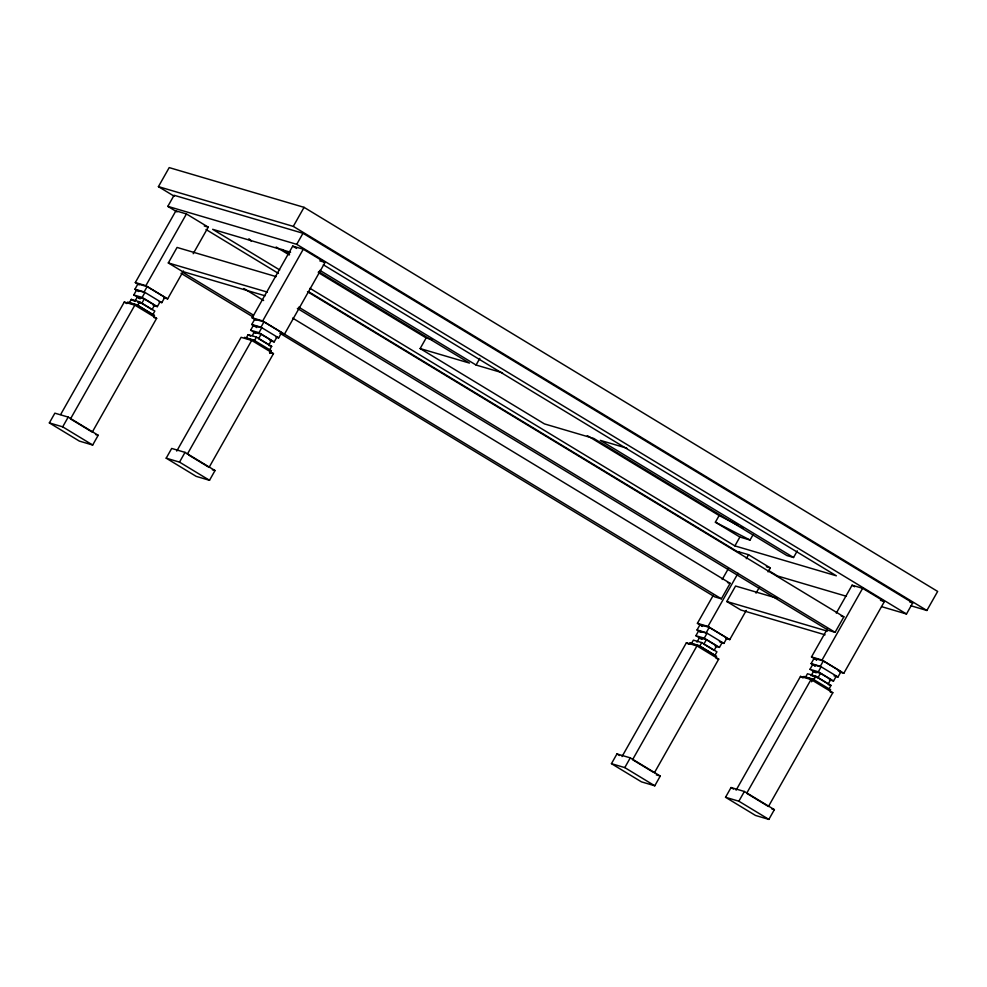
<?xml version="1.0" encoding="UTF-8"?>
<svg xmlns="http://www.w3.org/2000/svg" width="987" height="987" viewBox="0 0 987 987"><rect width="100%" height="100%" fill="white"/><g stroke="black" fill="none" stroke-linecap="round" stroke-linejoin="round"><path stroke-width="1.48" d="M174.23 196.228L158.426 186.642L169.196 167.605L304.058 207.344L937.65 591.435L926.879 610.472L910.754 605.722M177.043 211.946L167.827 206.357L174.082 195.278L302.984 233.265L912.741 602.909L906.485 613.988L881.576 606.647M49.35 422.905L54.865 413.171L68.202 417.094L98.194 435.279L92.679 445.026L79.342 441.09L49.35 422.905L62.687 426.84L92.679 445.026M60.676 414.478L124.288 302.034L134.849 305.143L156.625 318.345L92.26 432.121L70.484 418.92L134.849 305.143M139.155 284.885L135.318 282.553L175.896 210.836L186.444 213.945L208.232 227.146L193.193 253.708M138.723 291.523L134.935 289.228L137.933 283.911L147.137 286.625L164.804 297.334L161.794 302.639L159.166 301.874M131.296 299.382L129.285 302.923L137.625 305.378L152.837 314.606L154.836 311.053L139.636 301.837L131.296 299.382L133.825 300.924M133.8 294.953L136.551 290.092L144.892 292.547L142.14 297.42L133.8 294.953L140.129 298.802M62.687 426.84L68.202 417.094M134.874 301.356L137.378 296.927L144.275 298.962L154.54 305.18L152.035 309.61L141.77 303.379L137.637 302.17M135.318 282.553L145.866 285.662L186.444 213.945M134.935 289.228L144.127 291.93L147.137 286.625M137.625 305.378L139.636 301.837M141.77 303.379L144.275 298.962M265.096 295.804L182.274 271.4L168.308 262.937L177.068 247.441L276.163 276.631M153.17 305.402L157.34 306.636L160.091 301.763M163.694 297.704L167.654 298.864L183.434 270.981M158.426 186.642L293.287 226.381L304.058 207.344M166.186 458.178L171.689 448.443L185.025 452.367L215.018 470.552L209.515 480.299L196.179 476.363L166.186 458.178L179.511 462.113L209.515 480.299M176.747 451.084L241.124 337.307L251.685 340.416L273.461 353.617L209.084 467.394L188.591 454.97M255.991 320.158L252.141 317.826L292.72 246.108L303.28 249.217L325.056 262.419L284.478 334.137L280.518 332.977M167.827 206.357L296.729 244.332L302.984 233.265M256.805 327.561L251.759 324.501L254.769 319.183L263.961 321.898L281.628 332.607L278.63 337.912L276.002 337.147M256.46 337.11L248.119 334.655L246.121 338.196L254.461 340.663L256.46 337.11L271.672 346.326L269.661 349.879M250.624 330.226L253.375 325.365L261.728 327.82L258.964 332.693L250.624 330.226L255.695 333.298M179.511 462.113L185.025 452.367M252.339 335.518L254.214 332.2L261.099 334.235L271.376 340.453L268.871 344.882L258.594 338.664L261.099 334.235M187.308 454.193L251.685 340.416M252.141 317.826L262.702 320.935L303.28 249.217M251.759 324.501L260.963 327.203L263.961 321.898M269.994 340.675L274.176 341.909L276.928 337.036M269.858 353.408L271.363 350.755L253.696 340.046L244.505 337.332M797.299 550.857L793.548 557.495L786.935 555.558L593.705 438.413L544.417 423.892L420.154 348.559L426.162 337.936L431.961 339.651M319.874 270.339L476.067 365.03L479.818 358.392M753.056 534.72L750.046 540.037L739.892 537.039L715.378 522.185L719.128 515.535L737.807 525.158M611.447 763.667L616.949 753.932L630.286 757.856L660.278 776.041L654.776 785.788L641.439 781.852L611.447 763.667L624.783 767.602L654.776 785.788M309.98 288.315L734.883 545.897L739.892 537.039M622.02 756.573L686.384 642.796L696.945 645.905L718.721 659.106L654.344 772.883M702.534 626.424L697.414 623.315L713.194 595.42M722.2 579.48L728.221 568.857M700.807 632.272L697.032 629.977L700.03 624.672L709.234 627.374L726.901 638.083L723.89 643.401L721.263 642.623M695.884 635.714L698.648 630.841L706.988 633.309L704.237 638.17L695.884 635.714L700.955 638.786M624.783 767.602L630.286 757.856M696.97 642.118L699.475 637.688L706.359 639.712L716.636 645.942L714.132 650.371L703.854 644.141L706.359 639.712M279.852 333.211L714.736 596.864L721.386 598.813L730.146 583.317L292.621 318.085M696.945 645.905L632.568 759.682L653.073 772.105M697.414 623.315L707.963 626.424L738.029 573.299M746.295 558.691L748.541 554.706L770.316 567.907L768.071 571.892M697.032 629.977L706.223 632.692L709.234 627.374M699.721 646.14L701.732 642.599L716.932 651.815L714.921 655.356L699.721 646.14L691.381 643.684L693.38 640.144L701.732 642.599M825.083 634.826L740.768 609.978L726.802 601.515L735.574 586.019L776.979 598.221M715.267 646.164L719.437 647.386L722.188 642.525L719.412 641.698M725.79 638.466L729.738 639.625L746.271 610.41M756.042 593.138L759.052 587.833M725.531 797.286L731.046 787.54L744.383 791.475L774.376 809.648L768.861 819.395L755.524 815.459L725.531 797.286L738.868 801.21L768.861 819.395M736.105 790.18L800.482 676.403L811.03 679.512L832.818 692.714L768.441 806.502L746.665 793.289L811.03 679.512M816.619 660.032L811.499 656.923L827.279 629.04M836.297 613.1L852.077 585.205L862.638 588.314L884.414 601.515L843.836 673.233L839.875 672.073M814.904 665.892L811.117 663.597L814.127 658.28L823.318 660.994L840.986 671.703L837.975 677.008L834.04 675.848M809.982 669.322L812.733 664.461L821.073 666.916L818.322 671.789L809.982 669.322L816.138 672.863M738.868 801.21L744.383 791.475M297.371 308.4L828.463 630.36L835.101 632.322L843.873 616.826L307.5 291.671M811.067 675.725L813.572 671.296L820.456 673.331L830.721 679.562L828.216 683.979M811.499 656.923L822.06 660.032L862.638 588.314M811.548 681.795L813.054 679.142L830.721 689.851L828.093 689.074M811.117 663.597L820.308 666.299L823.318 660.994M815.817 676.218L813.819 679.759L805.466 677.292L807.477 673.751L815.817 676.218L831.017 685.434L829.018 688.975M812.437 676.132L817.952 677.761L820.456 673.331M829.351 679.772L833.521 681.005L836.285 676.132M204.272 225.986L208.232 227.146M290.597 252.265L212.637 229.305L279.728 269.969M319.776 260.864L325.056 262.419M168.308 262.937L267.403 292.127M420.154 348.559L469.454 363.08L318.505 271.585M476.067 365.03L502.531 372.827M626.794 448.16L600.318 440.362L793.548 557.495M127.668 302.059L136.86 304.773L154.527 315.482L151.899 314.705M268.883 345.512L271.672 346.326M268.735 349.978L271.363 350.755M153.984 317.567L156.625 318.345M269.5 352.458L273.461 353.617M734.883 545.897L836.371 575.803L323.341 264.787M909.817 602.045L912.741 602.909M748.541 554.706L737.992 551.597L740.546 553.152M766.356 566.735L770.316 567.907M880.453 600.355L884.414 601.515M846.427 596.284L777.583 576.001L768.355 570.412M727.493 582.54L730.146 583.317M841.208 616.048L843.873 616.826M726.802 601.515L827.377 631.149M95.529 434.502L98.194 435.279M212.353 469.775L215.018 470.552M838.358 670.926L840.986 671.703M803.85 676.428L813.054 679.142M828.241 684.608L831.017 685.434M716.081 658.329L718.721 659.106M830.178 691.936L832.818 692.714M656.281 774.869L660.278 776.041M771.711 808.871L774.376 809.648M740.472 526.527L743.137 527.897M715.378 522.185L750.046 540.037M293.287 226.381L926.879 610.472M296.729 244.332L906.485 613.988M292.72 246.108L296.569 248.44M852.077 585.205L854.643 586.759M281.764 249.304L289.635 254.078M276.163 246.997L289.314 254.979M318.27 272.523L426.162 337.936M587.327 435.637L719.128 515.535M248.749 239.298L251.352 240.877L249.02 238.953M206.012 229.502L278.445 273.411M308.734 291.782L738.066 552.054M298.74 307.154L835.101 632.322M243.863 288.525L263.628 300.504M182.385 272.054L253.548 315.198M262.702 320.935L721.386 598.813M822.06 660.032L843.836 673.233M181.016 273.3L253.499 317.234M814.127 658.28L816.644 659.809M260.963 327.203L278.63 337.912M820.308 666.299L837.975 677.008M812.733 664.461L815.262 665.991M258.964 332.693L274.176 341.909M818.322 671.789L833.521 681.005M817.952 677.761L826.933 683.201M248.119 334.655L250.649 336.197M800.482 676.403L803.036 677.958M145.866 285.662L167.654 298.864M707.963 626.424L729.738 639.625M700.03 624.672L702.559 626.202M144.127 291.93L161.794 302.639M706.223 632.692L723.89 643.401M698.648 630.841L701.177 632.383M142.14 297.42L157.34 306.636M704.237 638.17L719.437 647.386M137.378 296.927L139.957 298.481M699.475 637.688L702.041 639.243M716.624 656.244L698.956 645.535L689.765 642.821L692.282 644.351M124.288 302.034L126.854 303.589M686.384 642.796L688.951 644.351M731.046 787.54L733.649 789.119M616.949 753.932L619.565 755.511"/></g></svg>
